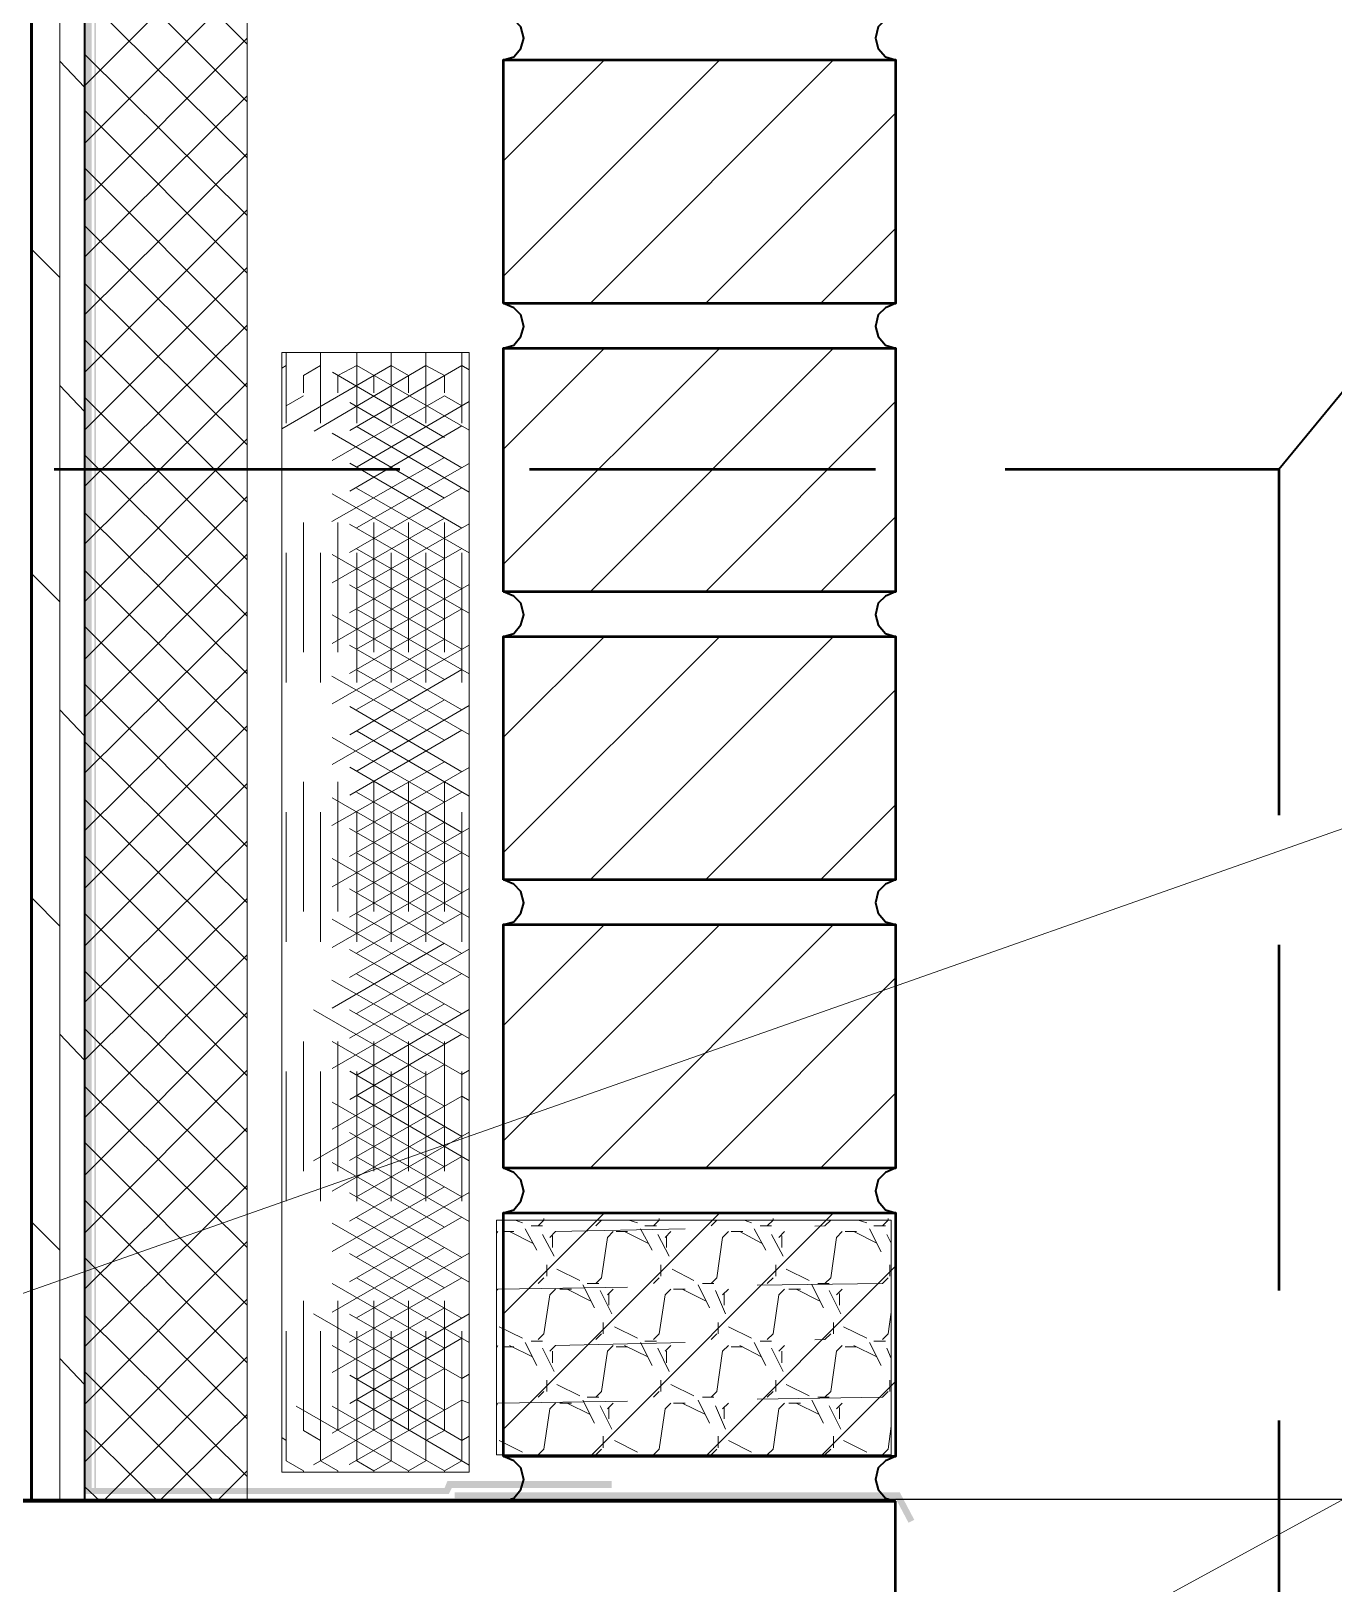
# Model space of a CAD drawing. Header units: inches. Extents: x 5 to 516, y -193 to 129.
# Drawn here: x 92.113 to 93.118, y -189.96 to -188.762 of the extents above; entities that cross this region are included whole.
import ezdxf

# ---------------------------------------------------------------- set-up
doc = ezdxf.new("R2010")
doc.units = ezdxf.units.IN
doc.header["$MEASUREMENT"] = 0
doc.linetypes.add('PDF_IMPORT', pattern=[1, 0.8, -0.2])
for name, color, linetype in [('Highlight', 210, 'Continuous'), ('PDF8_Geometry', 7, 'Continuous'), ('PDF8_Solid Fills', 7, 'Continuous')]:
    doc.layers.add(name, color=color, linetype=linetype)

msp = doc.modelspace()

# ---------------------------------------------------------------- hatches: boundary and pattern name
at = {"layer": 'PDF8_Solid Fills', "transparency": 33554559}
for points in [[(92.1632901, -189.8857833), (92.162183, -188.6802278), (92.162183, -189.8857833), (92.15996, -189.8857833), (92.1599609, -188.5757832), (92.1555166, -188.5757832), (92.1555166, -189.8902278), (92.4355166, -189.8902278), (92.4377387, -189.8857833), (92.5610727, -189.8857833), (92.5610727, -189.8802276), (92.4344044, -189.8802276), (92.4321832, -189.8857834)], [(92.4399608, -189.8891165), (92.4399608, -189.8935609), (92.7799609, -189.893561), (92.7899606, -189.9124499), (92.794406, -189.9102276), (92.7832942, -189.8891165)]]:
    msp.add_hatch(color=256, dxfattribs=at).paths.add_polyline_path(points)

# ---------------------------------------------------------------- linework, layer by layer
at = {"layer": 'Highlight'}
msp.add_line((95.1232948, -189.8946721), (85.8407226, -189.8946721), dxfattribs=at)
at = {"layer": 'PDF8_Geometry', "lineweight": 35}
msp.add_lwpolyline([(92.1132939, -189.8957831), (92.1132939, -187.895783), (92.154405, -187.895783), (92.154405, -189.8957831)], close=True, dxfattribs=at)
at = {"layer": 'PDF8_Geometry', "lineweight": 15}
for points in [[(92.1144061, -189.8957831), (92.1144061, -187.895783)], [(92.1355152, -189.8957831), (92.1355152, -187.895783)], [(91.2632934, -190.0324499), (95.8021827, -188.434672), (96.2988496, -188.434672)], [(92.4321823, -190.27245), (95.8021824, -188.4346722), (96.2988493, -188.4346722)], [(92.2799606, -188.7724499), (92.154405, -188.6468944)], [(92.1544045, -188.804672), (92.27996, -188.6791164)], [(92.2799606, -188.8168943), (92.154405, -188.6913387)], [(92.1544045, -188.8491166), (92.27996, -188.723561)], [(92.2799606, -188.8602275), (92.154405, -188.7357831)], [(92.1544045, -188.8935609), (92.27996, -188.7680054)], [(92.1544045, -188.805783), (92.1355156, -188.785783)], [(92.2799606, -188.9046721), (92.154405, -188.7802277)], [(92.4777393, -188.9513386), (92.644406, -188.7846719)], [(92.4777393, -188.8624499), (92.5555171, -188.7846722)], [(92.5444056, -188.9724497), (92.7321834, -188.7846719)], [(92.1544045, -188.9368942), (92.27996, -188.8124497)], [(92.2799606, -188.9491165), (92.154405, -188.8235609)], [(92.6332954, -188.9724497), (92.779962, -188.825783)], [(92.1144061, -188.8480055), (92.113295, -188.8468944)], [(92.1544045, -188.9813388), (92.27996, -188.8568944)], [(92.2799606, -188.9935608), (92.154405, -188.8680053)], [(92.1544045, -189.0257831), (92.27996, -188.9002276)], [(92.2799606, -189.0368944), (92.154405, -188.9124499)], [(92.7221829, -188.9724497), (92.7799607, -188.9146719)], [(92.1355152, -188.95245), (92.1144041, -188.9313388)], [(92.1544045, -189.0702278), (92.27996, -188.9446722)], [(92.2799606, -189.0813387), (92.154405, -188.9568942)], [(92.1544045, -189.113561), (92.27996, -188.9891166)], [(92.2799606, -189.1257833), (92.154405, -189.0002278)], [(92.4777393, -189.1735609), (92.644406, -189.0068942)], [(92.4777393, -189.0846722), (92.5555171, -189.0068944)], [(92.5444056, -189.194672), (92.7321834, -189.0068942)], [(92.3099605, -189.0202275), (92.3066271, -189.0224498)], [(92.3366283, -189.0202275), (92.323295, -189.0280053)], [(92.3644061, -189.0202275), (92.3499617, -189.0280053)], [(92.4044045, -189.0280053), (92.3910711, -189.0202275)], [(92.4321823, -189.0280053), (92.4177378, -189.0202275)], [(92.4510715, -189.023561), (92.4455159, -189.0202277)], [(92.1544045, -189.0557831), (92.1355156, -189.0357831)], [(92.1544045, -189.1580054), (92.27996, -189.0335609)], [(92.2799606, -189.1702277), (92.154405, -189.0446721)], [(92.3232933, -189.043561), (92.3099599, -189.0513388)], [(92.445515, -189.0513388), (92.4321817, -189.043561)], [(92.6332954, -189.194672), (92.779962, -189.0480053)], [(92.1544045, -189.20245), (92.27996, -189.0768944)], [(92.2799606, -189.2135609), (92.154405, -189.0891165)], [(92.1144061, -189.0980055), (92.113295, -189.0968944)], [(92.1544045, -189.2468943), (92.27996, -189.1213388)], [(92.2799606, -189.2580055), (92.154405, -189.1335611)], [(92.7221829, -189.194672), (92.7799607, -189.1368942)], [(92.1544045, -189.2913387), (92.27996, -189.1657831)], [(92.1355152, -189.20245), (92.1144041, -189.1813389)], [(92.2799606, -189.3024499), (92.154405, -189.1780054)], [(92.1544045, -189.3346722), (92.27996, -189.2102277)], [(92.2799606, -189.3468942), (92.154405, -189.2213386)], [(92.4777393, -189.3957831), (92.644406, -189.2291164)], [(92.4777393, -189.3068944), (92.5555171, -189.2291166)], [(92.5444056, -189.4168942), (92.7321834, -189.2291164)], [(92.1544045, -189.3791165), (92.27996, -189.2546721)], [(92.2799606, -189.3913388), (92.154405, -189.2657833)], [(92.6332954, -189.4168942), (92.779962, -189.2702275)], [(92.1544045, -189.3057831), (92.1355156, -189.2857831)], [(92.1544045, -189.4235609), (92.27996, -189.2980053)], [(92.2799606, -189.4346721), (92.154405, -189.3102276)], [(92.1144061, -189.3480056), (92.113295, -189.3468944)], [(92.1544045, -189.4680055), (92.27996, -189.3424499)], [(92.2799606, -189.4791164), (92.154405, -189.354672)], [(92.7221829, -189.4168942), (92.7799607, -189.3591164)], [(92.1544045, -189.5113388), (92.27996, -189.3868943)], [(92.2799606, -189.5235611), (92.154405, -189.3980055)], [(92.1355152, -189.45245), (92.1144041, -189.4313389)], [(92.27996, -189.4313386), (92.1544045, -189.5557831), (92.1355156, -189.5357831)], [(92.2799606, -189.5680054), (92.154405, -189.4424498)], [(92.4777393, -189.6180053), (92.644406, -189.4513387)], [(92.4777393, -189.5291167), (92.5555171, -189.4513389)], [(92.5444056, -189.6391164), (92.7321834, -189.4513386)], [(92.1544045, -189.6002277), (92.27996, -189.4746721)], [(92.2799606, -189.6113387), (92.154405, -189.4868942)], [(92.6332954, -189.6391164), (92.779962, -189.4924498)], [(92.1544045, -189.644672), (92.27996, -189.5191165)], [(92.2799606, -189.6557833), (92.154405, -189.5313388)], [(92.1544045, -189.6891167), (92.27996, -189.5635611)], [(92.4510715, -189.5635611), (92.4455159, -189.5668945)], [(92.2799606, -189.7002276), (92.154405, -189.5757832)], [(92.4510715, -189.5868944), (92.4455159, -189.583561)], [(92.7221829, -189.6391164), (92.7799607, -189.5813387)], [(92.1144061, -189.5980056), (92.113295, -189.5968945)], [(92.1544045, -189.7324499), (92.27996, -189.6080055)], [(92.2799606, -189.7446722), (92.154405, -189.6191167)], [(92.1544045, -189.7768943), (92.27996, -189.6524498)], [(92.2799606, -189.7891166), (92.154405, -189.663561)], [(92.4777393, -189.8402276), (92.644406, -189.6735609)], [(92.4777393, -189.7513389), (92.5555171, -189.6735611)], [(92.5444056, -189.8613387), (92.7321834, -189.6735609)], [(92.1355152, -189.70245), (92.1144041, -189.6813389)], [(92.4866279, -189.6791165), (92.4921834, -189.6813387)], [(92.4944065, -189.6857832), (92.5032954, -189.7024499)], [(92.4988507, -189.6835611), (92.5077396, -189.6835611)], [(92.5044049, -189.6835611), (92.5088494, -189.6791166)], [(92.5088492, -189.6791165), (92.5088492, -189.6780054)], [(92.5488498, -189.6835611), (92.5532943, -189.6791166)], [(92.5744055, -189.6791165), (92.5810721, -189.6813387)], [(92.583294, -189.6857832), (92.5921829, -189.7024499)], [(92.5866283, -189.6835611), (92.5955172, -189.6835611)], [(92.5932947, -189.6835611), (92.5977392, -189.6791166)], [(92.597739, -189.6791165), (92.597739, -189.6780054)], [(92.6377396, -189.6835611), (92.6421841, -189.6791166)], [(92.663293, -189.6791165), (92.6688486, -189.6813387)], [(92.6710716, -189.6857832), (92.6799605, -189.7024499)], [(92.6755159, -189.6835611), (92.6844048, -189.6835611)], [(92.6810723, -189.6835611), (92.6855168, -189.6791166)], [(92.6855166, -189.6791165), (92.6855166, -189.6780054)], [(92.7255172, -189.6835611), (92.7299617, -189.6791166)], [(92.7510706, -189.6791165), (92.7577373, -189.6813387)], [(92.7599614, -189.6857832), (92.7688503, -189.703561)], [(92.7632935, -189.6835611), (92.7721824, -189.6835611)], [(92.7699599, -189.6835611), (92.7744043, -189.6791166)], [(92.7744041, -189.6791165), (92.7744041, -189.6780054)], [(92.1544045, -189.8213389), (92.27996, -189.6957833)], [(92.4721829, -189.6891167), (92.473294, -189.6880056)], [(92.4766272, -189.6880053), (92.485516, -189.6880053)], [(92.4821836, -189.6880053), (92.4999614, -189.6968942)], [(92.5077393, -189.6902277), (92.5166281, -189.7068944)], [(92.5132935, -189.6924499), (92.5177379, -189.6880054)], [(92.5155156, -189.6913388), (92.5155156, -189.7002277)], [(92.5532941, -189.7235611), (92.5577385, -189.69245)], [(92.5577384, -189.6924499), (92.5621828, -189.6880054)], [(92.5644048, -189.6880053), (92.5732936, -189.6880053)], [(92.5710712, -189.6880053), (92.5888489, -189.6968942)], [(92.5966268, -189.6902277), (92.6055157, -189.7068944)], [(92.6021833, -189.6924499), (92.6066277, -189.6880054)], [(92.6032932, -189.6913388), (92.6032932, -189.7002277)], [(92.6421839, -189.7235611), (92.6466283, -189.69245)], [(92.6466282, -189.6924499), (92.6510726, -189.6880054)], [(92.6532946, -189.6880053), (92.6621834, -189.6880053)], [(92.659961, -189.6880053), (92.6766276, -189.6968942)], [(92.6844044, -189.6902277), (92.6932933, -189.7068944)], [(92.6899609, -189.6924499), (92.6944053, -189.6880054)], [(92.692183, -189.6913388), (92.692183, -189.7002277)], [(92.7299615, -189.7235611), (92.7344059, -189.69245)], [(92.7344058, -189.6924499), (92.7388502, -189.6880054)], [(92.7410722, -189.6880053), (92.749961, -189.6880053)], [(92.7477386, -189.6880053), (92.7655163, -189.6968942)], [(92.7732942, -189.6902277), (92.7766275, -189.6968944)], [(92.2799606, -189.8324498), (92.154405, -189.7080054)], [(92.5044049, -189.7280054), (92.5088494, -189.7235609)], [(92.5110713, -189.713561), (92.5110713, -189.7224499)], [(92.5188499, -189.7168944), (92.5366277, -189.7257833)], [(92.5488498, -189.7280054), (92.5532943, -189.7235609)], [(92.5932947, -189.7280054), (92.5977392, -189.7235609)], [(92.5988489, -189.713561), (92.5988489, -189.7224499)], [(92.6077375, -189.7168944), (92.6244041, -189.7257833)], [(92.6332954, -189.8613387), (92.779962, -189.714672)], [(92.6377396, -189.7280054), (92.6421841, -189.7235609)], [(92.6810723, -189.7280054), (92.6855168, -189.7235609)], [(92.6877387, -189.713561), (92.6877387, -189.7224499)], [(92.6955151, -189.7168944), (92.7132928, -189.7257833)], [(92.7255172, -189.7280054), (92.7299617, -189.7235609)], [(92.7699599, -189.7280054), (92.7744043, -189.7235609)], [(92.7755163, -189.713561), (92.7755163, -189.7224499)], [(92.4721829, -189.733561), (92.473294, -189.7324499)], [(92.5132935, -189.7368945), (92.5177379, -189.73245)], [(92.5210721, -189.7324499), (92.5299609, -189.7324499)], [(92.5266285, -189.7324499), (92.5444063, -189.7413388)], [(92.5388491, -189.7291165), (92.547738, -189.7468942)], [(92.5421834, -189.7280054), (92.5510723, -189.7280054)], [(92.5521819, -189.733561), (92.5610708, -189.7513388)], [(92.5577384, -189.7368945), (92.5621828, -189.73245)], [(92.5588506, -189.7357831), (92.5588506, -189.744672)], [(92.6021833, -189.7368945), (92.6066277, -189.73245)], [(92.6088497, -189.7324499), (92.6177385, -189.7324499)], [(92.6155161, -189.7324499), (92.6332938, -189.7413388)], [(92.6277389, -189.7291165), (92.6366278, -189.7468942)], [(92.631071, -189.7280054), (92.6399599, -189.7280054)], [(92.6410717, -189.733561), (92.6488495, -189.7513388)], [(92.6466282, -189.7368945), (92.6510726, -189.73245)], [(92.6477381, -189.7357831), (92.6477381, -189.744672)], [(92.6899609, -189.7368945), (92.6944053, -189.73245)], [(92.6977395, -189.7324499), (92.7066283, -189.7324499)], [(92.7032937, -189.7324499), (92.7210714, -189.7413388)], [(92.7155165, -189.7291165), (92.7244054, -189.7468942)], [(92.7199608, -189.7280054), (92.7288497, -189.7280054)], [(92.7288493, -189.733561), (92.7377382, -189.7513388)], [(92.7344058, -189.7368945), (92.7388502, -189.73245)], [(92.7366279, -189.7357831), (92.7366279, -189.744672)], [(92.1544045, -189.8657832), (92.27996, -189.7402277)], [(92.5088492, -189.7668944), (92.5132936, -189.7368944)], [(92.597739, -189.7668944), (92.6021834, -189.7368944)], [(92.6855166, -189.7668944), (92.689961, -189.7368944)], [(92.2799606, -189.8768944), (92.154405, -189.75245)], [(92.4721829, -189.7513389), (92.4721829, -189.7502278)], [(92.5544063, -189.7580056), (92.5544063, -189.7668945)], [(92.6432938, -189.7580056), (92.6432938, -189.7668945)], [(92.7321836, -189.7580056), (92.7321836, -189.7668945)], [(92.7744041, -189.7668944), (92.7766264, -189.7502277)], [(92.474405, -189.7613388), (92.4921828, -189.7702277)], [(92.5044049, -189.7713387), (92.5088494, -189.7668942)], [(92.5488498, -189.7713387), (92.5532943, -189.7668942)], [(92.5632948, -189.7613388), (92.5810726, -189.7702277)], [(92.5932947, -189.7713387), (92.5977392, -189.7668942)], [(92.6377396, -189.7713387), (92.6421841, -189.7668942)], [(92.6510724, -189.7613388), (92.6688502, -189.7702277)], [(92.6810723, -189.7713387), (92.6855168, -189.7668942)], [(92.7255172, -189.7713387), (92.7299617, -189.7668942)], [(92.73996, -189.7613388), (92.7577377, -189.7702277)], [(92.7699599, -189.7713387), (92.7744043, -189.7668942)], [(92.4721829, -189.7780053), (92.473294, -189.7757831)], [(92.4766272, -189.7768943), (92.485516, -189.7768943)], [(92.4821836, -189.7757832), (92.4999614, -189.7846721)], [(92.4944065, -189.7735611), (92.5032954, -189.7913389)], [(92.4988507, -189.77245), (92.5077396, -189.77245)], [(92.5077393, -189.7780053), (92.5166281, -189.7957831)], [(92.5132935, -189.7802277), (92.5177379, -189.7757833)], [(92.5155156, -189.7802277), (92.5155156, -189.7891166)], [(92.5532941, -189.8113387), (92.5577385, -189.7802276)], [(92.5577384, -189.7802277), (92.5621828, -189.7757833)], [(92.5644048, -189.7768943), (92.5732936, -189.7768943)], [(92.5710712, -189.7757832), (92.5888489, -189.7846721)], [(92.583294, -189.7735611), (92.5921829, -189.7913389)], [(92.5866283, -189.77245), (92.5955172, -189.77245)], [(92.5966268, -189.7780053), (92.6055157, -189.7957831)], [(92.6021833, -189.7802277), (92.6066277, -189.7757833)], [(92.6032932, -189.7802277), (92.6032932, -189.7891166)], [(92.6421839, -189.8113387), (92.6466283, -189.7802276)], [(92.6466282, -189.7802277), (92.6510726, -189.7757833)], [(92.6532946, -189.7768943), (92.6621834, -189.7768943)], [(92.659961, -189.7757832), (92.6766276, -189.7846721)], [(92.6710716, -189.7735611), (92.6799605, -189.7913389)], [(92.6755159, -189.77245), (92.6844048, -189.77245)], [(92.6844044, -189.7780053), (92.6932933, -189.7957831)], [(92.6899609, -189.7802277), (92.6944053, -189.7757833)], [(92.692183, -189.7802277), (92.692183, -189.7891166)], [(92.7299615, -189.8113387), (92.7344059, -189.7802276)], [(92.7344058, -189.7802277), (92.7388502, -189.7757833)], [(92.7410722, -189.7768943), (92.749961, -189.7768943)], [(92.7477386, -189.7757832), (92.7655163, -189.7846721)], [(92.7599614, -189.7735611), (92.7688503, -189.7913389)], [(92.7632935, -189.77245), (92.7721824, -189.77245)], [(92.7732942, -189.7780053), (92.7766275, -189.7857831)], [(92.1544045, -189.8057831), (92.1355156, -189.7857831)], [(92.1688494, -189.8957831), (92.2799606, -189.784672)], [(92.2544049, -189.8957831), (92.1544049, -189.7957831)], [(92.4510715, -189.7980054), (92.4455159, -189.8013387)], [(92.5110713, -189.8024499), (92.5110713, -189.8113388)], [(92.5188499, -189.8057831), (92.5366277, -189.814672)], [(92.5988489, -189.8024499), (92.5988489, -189.8113388)], [(92.6066275, -189.8057831), (92.6244053, -189.814672)], [(92.6877387, -189.8024499), (92.6877387, -189.8113388)], [(92.6955151, -189.8057831), (92.7132928, -189.814672)], [(92.7221829, -189.8613387), (92.7799607, -189.8035609)], [(92.7755163, -189.8024499), (92.7755163, -189.8113388)], [(92.4510715, -189.8202278), (92.4455159, -189.8180056)], [(92.5044049, -189.8157833), (92.5088494, -189.8113388)], [(92.5388491, -189.8180054), (92.547738, -189.8357832)], [(92.5421834, -189.8157833), (92.5510723, -189.8157833)], [(92.5488498, -189.8157833), (92.5532943, -189.8113388)], [(92.5932947, -189.8157833), (92.5977392, -189.8113388)], [(92.6277389, -189.8180054), (92.6366278, -189.8357832)], [(92.631071, -189.8157833), (92.6399599, -189.8157833)], [(92.6377396, -189.8157833), (92.6421841, -189.8113388)], [(92.6810723, -189.8157833), (92.6855168, -189.8113388)], [(92.7155165, -189.8180054), (92.7244054, -189.8357832)], [(92.7199608, -189.8157833), (92.7288497, -189.8157833)], [(92.7255172, -189.8157833), (92.7299617, -189.8113388)], [(92.7699599, -189.8157833), (92.7744043, -189.8113388)], [(92.2121821, -189.8957831), (92.2799599, -189.8291165)], [(92.4721829, -189.82245), (92.473294, -189.8202277)], [(92.5088492, -189.8557833), (92.5132936, -189.8246722)], [(92.5132935, -189.8246721), (92.5177379, -189.8202276)], [(92.5210721, -189.8202278), (92.5299609, -189.8202278)], [(92.5266285, -189.8202278), (92.5444063, -189.8291167)], [(92.5521819, -189.82245), (92.5610708, -189.8402277)], [(92.5577384, -189.8246721), (92.5621828, -189.8202276)], [(92.5588506, -189.823561), (92.5588506, -189.8324499)], [(92.597739, -189.8557833), (92.6021834, -189.8246722)], [(92.6021833, -189.8246721), (92.6066277, -189.8202276)], [(92.6088497, -189.8202278), (92.6177385, -189.8202278)], [(92.6155161, -189.8202278), (92.6332938, -189.8291167)], [(92.6410717, -189.82245), (92.6488495, -189.8402277)], [(92.6466282, -189.8246721), (92.6510726, -189.8202276)], [(92.6477381, -189.823561), (92.6477381, -189.8324499)], [(92.6855166, -189.8557833), (92.689961, -189.8246722)], [(92.6899609, -189.8246721), (92.6944053, -189.8202276)], [(92.6977395, -189.8202278), (92.7066283, -189.8202278)], [(92.7032937, -189.8202278), (92.7210714, -189.8291167)], [(92.7288493, -189.82245), (92.7377382, -189.8402277)], [(92.7344058, -189.8246721), (92.7388502, -189.8202276)], [(92.7366279, -189.823561), (92.7366279, -189.8324499)], [(92.2110722, -189.8957831), (92.1544055, -189.8402276)], [(92.3366283, -189.8491167), (92.323295, -189.8413389)], [(92.4321823, -189.8413389), (92.4177378, -189.8491167)], [(92.4721829, -189.8391165), (92.4721829, -189.8402276)], [(92.7744041, -189.8557833), (92.7766264, -189.8380056)], [(92.1144061, -189.8480056), (92.113295, -189.8468945)], [(92.3099605, -189.8491167), (92.3066271, -189.8468944)], [(92.4510715, -189.8457832), (92.4455159, -189.8491165)], [(92.474405, -189.8491167), (92.4921828, -189.8580056)], [(92.5544063, -189.8457832), (92.5544063, -189.8546721)], [(92.5632948, -189.8491167), (92.5810726, -189.8580056)], [(92.6432938, -189.8457832), (92.6432938, -189.8546721)], [(92.6510724, -189.8491167), (92.6688502, -189.8580056)], [(92.7321836, -189.8457832), (92.7321836, -189.8546721)], [(92.73996, -189.8491167), (92.7577377, -189.8580056)], [(92.3232933, -189.8724499), (92.3099599, -189.8646721)], [(92.3499611, -189.8724499), (92.3366278, -189.8646721)], [(92.3777389, -189.8724499), (92.3644056, -189.8646721)], [(92.3910717, -189.8646722), (92.3777383, -189.8724499)], [(92.4177373, -189.8646722), (92.4044039, -189.8724499)], [(92.445515, -189.8646722), (92.4321817, -189.8724499)], [(92.5044049, -189.8602276), (92.5088494, -189.8557832)], [(92.5477376, -189.8602276), (92.5488487, -189.8602276)], [(92.5488498, -189.8602276), (92.5532943, -189.8557832)], [(92.5932947, -189.8602276), (92.5977392, -189.8557832)], [(92.6366274, -189.8602276), (92.6377385, -189.8602276)], [(92.6377396, -189.8602276), (92.6421841, -189.8557832)], [(92.6810723, -189.8602276), (92.6855168, -189.8557832)], [(92.724405, -189.8602276), (92.7255162, -189.8602276)], [(92.7255172, -189.8602276), (92.7299617, -189.8557832)], [(92.7699599, -189.8602276), (92.7744043, -189.8557832)], [(92.256627, -189.8957831), (92.2799604, -189.8724498)], [(92.3232933, -189.873561), (92.3232933, -189.8724499)], [(92.3499611, -189.873561), (92.3499611, -189.8724499)], [(92.3777389, -189.873561), (92.3777389, -189.8724499)], [(92.4044045, -189.873561), (92.4044045, -189.8724499)], [(92.4321823, -189.873561), (92.4321823, -189.8724499)], [(92.1666273, -189.8957831), (92.1544051, -189.884672)]]:
    msp.add_lwpolyline(points, dxfattribs=at)
for points in [[(92.2799606, -189.8957831), (92.2799606, -188.1880052), (92.154405, -188.1880052), (92.154405, -189.8957831)], [(92.4510715, -189.873561), (92.4510715, -189.0102277), (92.306627, -189.0102277), (92.306627, -189.873561)], [(92.4721829, -189.8602276), (92.4721829, -189.6791165), (92.7766274, -189.6791165), (92.7766274, -189.8602276)]]:
    msp.add_lwpolyline(points, close=True, dxfattribs=at)
at = {"layer": 'PDF8_Geometry', "lineweight": 35}
for points in [[(93.0755165, -189.1002276), (93.531072, -188.5468942), (93.7732943, -188.5468942), (94.3355166, -188.5468942)], [(92.4777393, -188.7846719), (92.4855171, -188.7824497), (92.4910727, -188.775783), (92.4932949, -188.7680053), (92.4910727, -188.7591164), (92.4855171, -188.7535608), (92.4777393, -188.7502275)], [(92.7799606, -188.7502275), (92.7721828, -188.7535608), (92.7666273, -188.7591164), (92.764405, -188.7680053), (92.7666273, -188.775783), (92.7721828, -188.7824497), (92.7799606, -188.7846719)], [(92.4777393, -189.0068942), (92.4855171, -189.004672), (92.4910727, -188.9980053), (92.4932949, -188.9902275), (92.4910727, -188.9813386), (92.4855171, -188.9757831), (92.4777393, -188.9724497)], [(92.7799606, -188.9724497), (92.7721828, -188.975783), (92.7666273, -188.9813386), (92.764405, -188.9902275), (92.7666273, -188.9980053), (92.7721828, -189.0046719), (92.7799606, -189.0068942)], [(92.4777393, -189.2291164), (92.4855171, -189.2268942), (92.4910727, -189.2202275), (92.4932949, -189.2124497), (92.4910727, -189.2035609), (92.4855171, -189.1980053), (92.4777393, -189.194672)], [(92.7799606, -189.194672), (92.7721828, -189.1980053), (92.7666273, -189.2035608), (92.764405, -189.2124497), (92.7666273, -189.2202275), (92.7721828, -189.2268942), (92.7799606, -189.2291164)], [(92.4777393, -189.4513387), (92.4855171, -189.4491164), (92.4910727, -189.4424498), (92.4932949, -189.434672), (92.4910727, -189.4257831), (92.4855171, -189.4202275), (92.4777393, -189.4168942)], [(92.7799606, -189.4168942), (92.7721828, -189.4202275), (92.7666273, -189.4257831), (92.764405, -189.434672), (92.7666273, -189.4424498), (92.7721828, -189.4491164), (92.7799606, -189.4513386)], [(92.4777393, -189.6735609), (92.4855171, -189.6713387), (92.4910727, -189.664672), (92.4932949, -189.6568942), (92.4910727, -189.6480053), (92.4855171, -189.6424498), (92.4777393, -189.6391164)], [(92.7799606, -189.6391164), (92.7721828, -189.6424498), (92.7666273, -189.6480053), (92.764405, -189.6568942), (92.7666273, -189.664672), (92.7721828, -189.6713387), (92.7799606, -189.6735609)], [(92.4777393, -189.8957831), (92.4855171, -189.8935609), (92.4910727, -189.8868942), (92.4932949, -189.8791165), (92.4910727, -189.8702276), (92.4855171, -189.864672), (92.4777393, -189.8613387)], [(92.7799606, -189.8613387), (92.7721828, -189.864672), (92.7666273, -189.8702276), (92.764405, -189.8791165), (92.7666273, -189.8868942), (92.7721828, -189.8935609), (92.7799606, -189.8957831)]]:
    msp.add_lwpolyline(points, dxfattribs=at)
at = {"layer": 'PDF8_Geometry', "lineweight": 50}
for points in [[(92.4777393, -188.9724497), (92.4777393, -188.7846719), (92.7799616, -188.7846719), (92.7799616, -188.9724497)], [(92.4777393, -189.194672), (92.4777393, -189.0068942), (92.7799616, -189.0068942), (92.7799616, -189.194672)], [(92.4777393, -189.4168942), (92.4777393, -189.2291164), (92.7799616, -189.2291164), (92.7799616, -189.4168942)], [(92.4777393, -189.6391164), (92.4777393, -189.4513387), (92.7799616, -189.4513387), (92.7799616, -189.6391164)], [(92.4777393, -189.8613387), (92.4777393, -189.6735609), (92.7799616, -189.6735609), (92.7799616, -189.8613387)]]:
    msp.add_lwpolyline(points, close=True, dxfattribs=at)
at = {"layer": 'PDF8_Geometry', "linetype": 'PDF_IMPORT', "lineweight": 15, "ltscale": 0.016667}
for points in [[(92.3099605, -189.8646722), (92.3099605, -189.0102275)], [(92.3366283, -189.8646722), (92.3366283, -189.0102275)], [(92.3644061, -189.8646722), (92.3644061, -189.0102275)], [(92.3910717, -189.8646722), (92.3910717, -189.0102275)], [(92.4177373, -189.8646722), (92.4177373, -189.0102275)], [(92.445515, -189.8646722), (92.445515, -189.0102275)], [(92.3232933, -189.8413389), (92.3232933, -189.0280055)], [(92.3499611, -189.8413389), (92.3499611, -189.0280055)], [(92.3777389, -189.8413389), (92.3777389, -189.0280055)], [(92.4044045, -189.8413389), (92.4044045, -189.0280055)], [(92.4321823, -189.8413389), (92.4321823, -189.0280055)]]:
    msp.add_lwpolyline(points, dxfattribs=at)
at = {"layer": 'PDF8_Geometry', "linetype": 'PDF_IMPORT', "lineweight": 15, "ltscale": 0.015436}
for points in [[(92.3910717, -189.0202275), (92.3066271, -189.0691165)], [(92.4510715, -189.0702278), (92.3644056, -189.0202275)], [(92.4510715, -189.164672), (92.323295, -189.0913388)], [(92.4510715, -189.0957831), (92.323295, -189.1691166)], [(92.4510715, -189.2113388), (92.323295, -189.1380053)], [(92.4510715, -189.1424499), (92.323295, -189.2157831)], [(92.4510715, -189.2580055), (92.323295, -189.184672)], [(92.4510715, -189.1891166), (92.323295, -189.2624498)], [(92.4510715, -189.304672), (92.323295, -189.2313388)], [(92.4510715, -189.2357831), (92.323295, -189.3091166)], [(92.4510715, -189.3524498), (92.323295, -189.2780055)], [(92.4510715, -189.2824498), (92.323295, -189.3568944)], [(92.4510715, -189.3991166), (92.323295, -189.3257831)], [(92.4510715, -189.3302277), (92.323295, -189.4035609)], [(92.4510715, -189.4457833), (92.323295, -189.3724498)], [(92.4510715, -189.3768944), (92.323295, -189.4502276)], [(92.4510715, -189.4924498), (92.323295, -189.4191166)], [(92.4510715, -189.4235609), (92.323295, -189.4968944)], [(92.4510715, -189.5391165), (92.323295, -189.4657833)], [(92.4510715, -189.4702276), (92.323295, -189.5435611)], [(92.4177373, -189.5668943), (92.323295, -189.5124498)], [(92.4510715, -189.5168944), (92.323295, -189.5913387)], [(92.4510715, -189.6335611), (92.323295, -189.5591165)], [(92.4177373, -189.5835609), (92.323295, -189.6380054)], [(92.4510715, -189.6802276), (92.323295, -189.6068944)], [(92.4510715, -189.6113387), (92.323295, -189.6846722)], [(92.4510715, -189.7268943), (92.323295, -189.6535611)], [(92.4510715, -189.6580054), (92.323295, -189.7313389)], [(92.4510715, -189.7735611), (92.323295, -189.7002276)], [(92.4510715, -189.7046722), (92.323295, -189.7780054)], [(92.4177373, -189.8013389), (92.323295, -189.7468943)], [(92.4510715, -189.7513389), (92.323295, -189.8257832)], [(92.4510715, -189.8680054), (92.323295, -189.7935611)], [(92.4177373, -189.8180054), (92.323295, -189.8724499)]]:
    msp.add_lwpolyline(points, dxfattribs=at)
at = {"layer": 'PDF8_Geometry', "linetype": 'PDF_IMPORT', "lineweight": 15, "ltscale": 0.01696}
for points in [[(92.445515, -189.0202275), (92.3099599, -189.0991166)], [(92.4321823, -189.0757831), (92.3366278, -189.0202275)]]:
    msp.add_lwpolyline(points, dxfattribs=at)
at = {"layer": 'PDF8_Geometry', "linetype": 'PDF_IMPORT', "lineweight": 15, "ltscale": 0.016405}
for points in [[(92.445515, -189.0991166), (92.3099599, -189.0202275)], [(92.4321823, -189.043561), (92.3066271, -189.1157832)], [(92.4321823, -189.1224498), (92.3066271, -189.0502277)], [(92.445515, -189.1457831), (92.3099599, -189.0668942)], [(92.445515, -189.0668943), (92.3099599, -189.1457831)], [(92.4321823, -189.0913389), (92.3066271, -189.16245)], [(92.4321823, -189.1691166), (92.3066271, -189.0968944)], [(92.445515, -189.1146721), (92.3099599, -189.1924499)], [(92.445515, -189.1924498), (92.3099599, -189.1146721)], [(92.4321823, -189.1380053), (92.3066271, -189.2102275)], [(92.4321823, -189.2157831), (92.3066271, -189.1435609)], [(92.445515, -189.1613388), (92.3099599, -189.2391166)], [(92.445515, -189.2391166), (92.3099599, -189.1613388)], [(92.4321823, -189.1846721), (92.3066271, -189.2568943)], [(92.4321823, -189.2624498), (92.3066271, -189.1902276)], [(92.445515, -189.2080053), (92.3099599, -189.2857831)], [(92.445515, -189.2857833), (92.3099599, -189.2080053)], [(92.4321823, -189.2313388), (92.3066271, -189.303561)], [(92.4321823, -189.3091166), (92.3066271, -189.2380055)], [(92.445515, -189.3335609), (92.3099599, -189.254672)], [(92.445515, -189.2546721), (92.3099599, -189.3335609)], [(92.4321823, -189.2780053), (92.3066271, -189.3502277)], [(92.4321823, -189.3568944), (92.3066271, -189.2846722)], [(92.445515, -189.3013388), (92.3099599, -189.3802276)], [(92.445515, -189.3802276), (92.3099599, -189.3013388)], [(92.4321823, -189.3257831), (92.3066271, -189.3968942)], [(92.4321823, -189.4035611), (92.3066271, -189.3313386)], [(92.445515, -189.3491166), (92.3099599, -189.4268944)], [(92.445515, -189.4268944), (92.3099599, -189.3491166)], [(92.4321823, -189.3724499), (92.3066271, -189.4446721)], [(92.4321823, -189.4502276), (92.3066271, -189.3780054)], [(92.445515, -189.3957831), (92.3099599, -189.4735609)], [(92.445515, -189.4735611), (92.3099599, -189.3957833)], [(92.4321823, -189.4191166), (92.3066271, -189.4913388)], [(92.4321823, -189.4968943), (92.3066271, -189.4246721)], [(92.445515, -189.4424498), (92.3099599, -189.5202276)], [(92.445515, -189.5202276), (92.3099599, -189.4424498)], [(92.4321823, -189.4657831), (92.3066271, -189.5380056)], [(92.4321823, -189.5435611), (92.3066271, -189.47245)], [(92.445515, -189.4891166), (92.3099599, -189.5668944)], [(92.445515, -189.5668943), (92.3099599, -189.4891166)], [(92.4321823, -189.5124498), (92.3066271, -189.584672)], [(92.4321823, -189.5913389), (92.3066271, -189.5191165)], [(92.445515, -189.5357833), (92.3099599, -189.6146722)], [(92.445515, -189.6146721), (92.3099599, -189.5357833)], [(92.4321823, -189.5591166), (92.3066271, -189.6313387)], [(92.4321823, -189.6380054), (92.3066271, -189.5657832)], [(92.445515, -189.5835609), (92.3099599, -189.6613389)], [(92.445515, -189.6613389), (92.3099599, -189.5835611)], [(92.4321823, -189.6068944), (92.3066271, -189.6791166)], [(92.4321823, -189.6846721), (92.3066271, -189.6124499)], [(92.445515, -189.6302276), (92.3099599, -189.7080054)], [(92.445515, -189.7080054), (92.3099599, -189.6302276)], [(92.4321823, -189.6535611), (92.3066271, -189.7257833)], [(92.4321823, -189.7313389), (92.3066271, -189.6591167)], [(92.445515, -189.7546721), (92.3099599, -189.6768943)], [(92.445515, -189.6768944), (92.3099599, -189.7546721)], [(92.4321823, -189.7002276), (92.3066271, -189.7724498)], [(92.4321823, -189.7780053), (92.3066271, -189.7057831)], [(92.445515, -189.7235611), (92.3099599, -189.8013389)], [(92.445515, -189.8013389), (92.3099599, -189.7235611)], [(92.4321823, -189.7468944), (92.3066271, -189.8191165)], [(92.4321823, -189.8257832), (92.3066271, -189.753561)], [(92.445515, -189.7702276), (92.3099599, -189.8491167)], [(92.445515, -189.8491167), (92.3099599, -189.7702276)], [(92.4321823, -189.7935611), (92.3066271, -189.8657833)], [(92.4321823, -189.8724499), (92.3066271, -189.8002277)], [(92.4044045, -189.8724499), (92.3099599, -189.8180054)], [(92.445515, -189.8180054), (92.3499617, -189.8724499)]]:
    msp.add_lwpolyline(points, dxfattribs=at)
at = {"layer": 'PDF8_Geometry', "linetype": 'PDF_IMPORT', "lineweight": 15, "ltscale": 0.016025}
for points in [[(92.4177373, -189.0202275), (92.323295, -189.0757832)], [(92.4510715, -189.1180053), (92.323295, -189.043561)], [(92.4510715, -189.0480053), (92.323295, -189.1224499)]]:
    msp.add_lwpolyline(points, dxfattribs=at)
at = {"layer": 'PDF8_Geometry', "linetype": 'PDF_IMPORT', "lineweight": 50, "ltscale": 0.333333}
msp.add_lwpolyline([(93.0755155, -189.1002277), (93.0755155, -190.1057832), (91.3977389, -190.1057834), (91.397738, -189.1002276), (93.0755168, -189.1002277)], dxfattribs=at)
at = {"layer": 'PDF8_Geometry', "linetype": 'PDF_IMPORT', "lineweight": 15, "ltscale": 0.031427}
for points in [[(92.5177377, -189.6880053), (92.7255162, -189.6835609)], [(92.4732928, -189.7324499), (92.7699611, -189.7280055)], [(92.5177377, -189.7757832), (92.7255162, -189.7713388)], [(92.4732928, -189.8202278), (92.7699611, -189.8157834)]]:
    msp.add_lwpolyline(points, dxfattribs=at)
at = {"layer": 'PDF8_Geometry', "linetype": 'PDF_IMPORT', "lineweight": 50, "ltscale": 5.594445}
msp.add_lwpolyline([(86.0188494, -189.8957831), (92.7799603, -189.8957831)], dxfattribs=at)
at = {"layer": 'PDF8_Geometry', "linetype": 'PDF_IMPORT', "lineweight": 50, "ltscale": 0.083333}
msp.add_lwpolyline([(92.7799606, -191.1724499), (92.7799606, -189.8957831)], dxfattribs=at)
at = {"layer": 'PDF8_Solid Fills', "lineweight": 50, "transparency": 33554559}
msp.add_solid([(92.163293, -189.8902278), (92.1621819, -188.6802278), (92.163293, -188.6802278)], dxfattribs=at)

doc.saveas('drawing.dxf')
